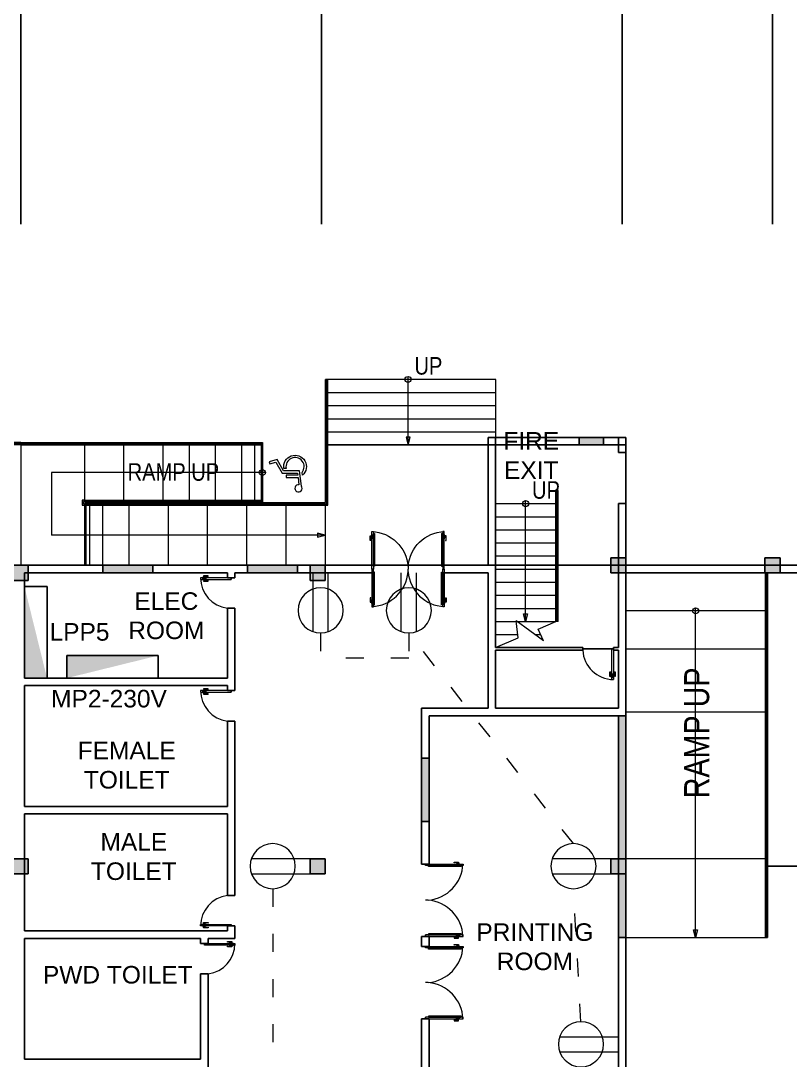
# Model space of a CAD drawing. Header units: millimetres. Extents: x 3339 to 2017737, y 4955 to 2748989.
# Drawn here: x 1205226 to 1220578, y 1291840 to 1312567 of the extents above; entities that cross this region are included whole.
import ezdxf

# ---------------------------------------------------------------- set-up
doc = ezdxf.new("R2010")
doc.units = ezdxf.units.MM
doc.header["$LTSCALE"] = 30
doc.linetypes.add('ACAD_ISO03W100', pattern=[30, 12, -18])
for name, color, linetype, lineweight in [('A-DETL-GENF', 92, 'Continuous', 13), ('A-DOOR', 31, 'Continuous', 13), ('outlet', 3, 'Continuous', 13), ('power lines', 3, 'ACAD_ISO03W100', 13), ('STAIR', 1, 'Continuous', 5), ('T-WAL', 4, 'Continuous', 5)]:
    doc.layers.add(name, color=color, linetype=linetype, lineweight=lineweight)
for name, color, linetype in [('DIM LINES', 7, 'Continuous'), ('TEXT', 7, 'Continuous'), ('window', 92, 'Continuous')]:
    doc.layers.add(name, color=color, linetype=linetype)
doc.styles.add('Arial Narrow', font='ARIALN.TTF', dxfattribs={"height": 200})
doc.styles.get("Standard").update_dxf_attribs({"font": 'arial.ttf'})
doc.dimstyles.new('GREEN', dxfattribs={"dimtxt": 1000, "dimasz": 600, "dimexe": 0.18, "dimexo": 0.0625, "dimgap": 0.09, "dimtad": 2, "dimdec": 0, "dimzin": 0, "dimdsep": 46, "dimtxsty": 'Standard', "dimblk": 'ARCHTICK', "dimcen": 0.09, "dimclrd": 3, "dimclre": 3, "dimclrt": 2, "dimadec": 0, "dimazin": 0, "dimtfac": 1, "dimtdec": 0, "dimtofl": 0, "dimtmove": 0, "dimatfit": 3, "dimfxl": 1, "dimtolj": 1, "dimtzin": 0, "dimarcsym": 0})

# ---------------------------------------------------------------- blocks, each defined once
blk = doc.blocks.new('double door no base 0.5')
at = {"color": 0}
for p, q in [((62065, 59903), (62095, 59903)), ((63478, 59903), (63508, 59903))]:
    blk.add_line(p, q, dxfattribs=at)
at = {"layer": 'A-DETL-GENF'}
for p, q in [((62095, 59843), (62095, 59193)), ((62118, 59843), (62095, 59843)), ((62118, 59193), (62118, 59843)), ((63456, 59193), (63456, 59843)), ((63456, 59843), (63478, 59843)), ((63478, 59843), (63478, 59193)), ((62036, 59324), (62027, 59332)), ((62027, 59332), (62027, 59271)), ((62042, 59332), (62027, 59332)), ((62036, 59271), (62036, 59324)), ((62036, 59324), (62042, 59324)), ((62042, 59324), (62042, 59332)), ((62065, 59299), (62061, 59294)), ((62061, 59294), (62061, 59218)), ((62065, 59214), (62065, 59299)), ((63508, 59214), (63508, 59299)), ((63508, 59299), (63513, 59294)), ((63513, 59294), (63513, 59218)), ((63532, 59324), (63532, 59332)), ((63532, 59332), (63546, 59332)), ((63538, 59324), (63532, 59324)), ((63538, 59324), (63546, 59332)), ((63538, 59271), (63538, 59324)), ((63546, 59332), (63546, 59271)), ((62027, 59271), (62036, 59271)), ((62037, 59271), (62027, 59271)), ((62027, 59271), (62027, 59242)), ((62027, 59242), (62037, 59242)), ((62037, 59242), (62037, 59271)), ((62037, 59268), (62037, 59244)), ((62061, 59268), (62037, 59268)), ((62037, 59244), (62061, 59244)), ((62061, 59244), (62061, 59268)), ((62061, 59218), (62065, 59214)), ((62095, 59193), (62118, 59193)), ((63478, 59193), (63456, 59193)), ((63513, 59218), (63508, 59214)), ((63513, 59244), (63513, 59268)), ((63513, 59268), (63537, 59268)), ((63537, 59244), (63513, 59244)), ((63537, 59271), (63546, 59271)), ((63537, 59242), (63537, 59271)), ((63537, 59268), (63537, 59244)), ((63546, 59242), (63537, 59242)), ((63546, 59271), (63538, 59271)), ((63546, 59271), (63546, 59242))]:
    blk.add_line(p, q, dxfattribs=at)
at = {"layer": 'A-DOOR', "lineweight": 18}
for p, q in [((62065, 59903), (62065, 59153)), ((62065, 59903), (62095, 59903)), ((62095, 59153), (62095, 59903)), ((63478, 59153), (63478, 59903)), ((63508, 59903), (63478, 59903)), ((63508, 59903), (63508, 59153)), ((62065, 59153), (62095, 59153)), ((63508, 59153), (63478, 59153))]:
    blk.add_line(p, q, dxfattribs=at)
at = {"layer": 'A-DOOR'}
blk.add_line((62787, 59847), (62787, 59903), dxfattribs=at)
for centre, start, end in [((62030, 59913), 272.6963, 355.0387), ((63544, 59913), 184.9613, 267.3037)]:
    blk.add_arc(centre, 760, start, end, dxfattribs=at)
blk = doc.blocks.new('_ArchTick')
at = {"color": 0, "linetype": 'ByBlock', "const_width": 0.15}
blk.add_lwpolyline([(-0.5, -0.5), (0.5, 0.5)], dxfattribs=at)
blk = doc.blocks.new('*D840')
at = {"layer": 'Defpoints', "color": 0, "transparency": 16777216}
for p in [(1226224, 1324539), (1136224, 1308509), (1226224, 1301709)]:
    blk.add_point(p, dxfattribs=at)
at = {"layer": 'DIM LINES', "color": 3, "linetype": 'ByBlock', "lineweight": -2, "transparency": 16777216}
for p, q in [((1136224, 1308509), (1136224, 1324539)), ((1136224, 1324539), (1226224, 1324539)), ((1226224, 1301709), (1226224, 1324539))]:
    blk.add_line(p, q, dxfattribs=at)
at = {"layer": 'DIM LINES', "color": 3, "lineweight": -2, "transparency": 16777216, "xscale": 600, "yscale": 600, "zscale": 600, "rotation": 180}
blk.add_blockref('_ArchTick', (1136224, 1324539), dxfattribs=at)
at = {"layer": 'DIM LINES', "color": 3, "lineweight": -2, "transparency": 16777216, "xscale": 600, "yscale": 600, "zscale": 600}
blk.add_blockref('_ArchTick', (1226224, 1324539), dxfattribs=at)
at = {"layer": 'DIM LINES', "color": 2, "transparency": 16777216, "insert": (1181224, 1325050), "char_height": 1000, "attachment_point": 5}
blk.add_mtext('\\A1;90000', dxfattribs=at)
blk = doc.blocks.new('*D548')
at = {"layer": 'Defpoints', "color": 0, "transparency": 16777216}
for p in [(1205224, 1319497), (1184224, 1308509), (1205224, 1308509)]:
    blk.add_point(p, dxfattribs=at)
at = {"layer": 'DIM LINES', "color": 3, "linetype": 'ByBlock', "lineweight": -2, "transparency": 16777216}
for p, q in [((1184224, 1308509), (1184224, 1319497)), ((1184224, 1319497), (1205224, 1319497)), ((1205224, 1308509), (1205224, 1319497))]:
    blk.add_line(p, q, dxfattribs=at)
at = {"layer": 'DIM LINES', "color": 3, "lineweight": -2, "transparency": 16777216, "xscale": 600, "yscale": 600, "zscale": 600, "rotation": 180}
blk.add_blockref('_ArchTick', (1184224, 1319497), dxfattribs=at)
at = {"layer": 'DIM LINES', "color": 3, "lineweight": -2, "transparency": 16777216, "xscale": 600, "yscale": 600, "zscale": 600}
blk.add_blockref('_ArchTick', (1205224, 1319497), dxfattribs=at)
at = {"layer": 'DIM LINES', "color": 2, "transparency": 16777216, "insert": (1194724, 1320008), "char_height": 1000, "attachment_point": 5}
blk.add_mtext('\\A1;21000', dxfattribs=at)
blk = doc.blocks.new('*D549')
at = {"layer": 'Defpoints', "color": 0, "transparency": 16777216}
for p in [(1226224, 1319497), (1205224, 1308509), (1226224, 1308509)]:
    blk.add_point(p, dxfattribs=at)
at = {"layer": 'DIM LINES', "color": 3, "linetype": 'ByBlock', "lineweight": -2, "transparency": 16777216}
for p, q in [((1205224, 1308509), (1205224, 1319497)), ((1205224, 1319497), (1226224, 1319497)), ((1226224, 1308509), (1226224, 1319497))]:
    blk.add_line(p, q, dxfattribs=at)
at = {"layer": 'DIM LINES', "color": 3, "lineweight": -2, "transparency": 16777216, "xscale": 600, "yscale": 600, "zscale": 600, "rotation": 180}
blk.add_blockref('_ArchTick', (1205224, 1319497), dxfattribs=at)
at = {"layer": 'DIM LINES', "color": 3, "lineweight": -2, "transparency": 16777216, "xscale": 600, "yscale": 600, "zscale": 600}
blk.add_blockref('_ArchTick', (1226224, 1319497), dxfattribs=at)
at = {"layer": 'DIM LINES', "color": 2, "transparency": 16777216, "insert": (1215724, 1320008), "char_height": 1000, "attachment_point": 5}
blk.add_mtext('\\A1;21000', dxfattribs=at)
blk = doc.blocks.new('*D561')
at = {"layer": 'Defpoints', "color": 0, "transparency": 16777216}
for p in [(1205224, 1316217), (1199224, 1308509), (1205224, 1308509)]:
    blk.add_point(p, dxfattribs=at)
at = {"layer": 'DIM LINES', "color": 3, "linetype": 'ByBlock', "lineweight": -2, "transparency": 16777216}
for p, q in [((1199224, 1308509), (1199224, 1316217)), ((1199224, 1316217), (1205224, 1316217)), ((1205224, 1308509), (1205224, 1316217))]:
    blk.add_line(p, q, dxfattribs=at)
at = {"layer": 'DIM LINES', "color": 3, "lineweight": -2, "transparency": 16777216, "xscale": 600, "yscale": 600, "zscale": 600, "rotation": 180}
blk.add_blockref('_ArchTick', (1199224, 1316217), dxfattribs=at)
at = {"layer": 'DIM LINES', "color": 3, "lineweight": -2, "transparency": 16777216, "xscale": 600, "yscale": 600, "zscale": 600}
blk.add_blockref('_ArchTick', (1205224, 1316217), dxfattribs=at)
at = {"layer": 'DIM LINES', "color": 2, "transparency": 16777216, "insert": (1202224, 1316727), "char_height": 1000, "attachment_point": 5}
blk.add_mtext('\\A1;6000', dxfattribs=at)
blk = doc.blocks.new('*D562')
at = {"layer": 'Defpoints', "color": 0, "transparency": 16777216}
for p in [(1211224, 1316217), (1205224, 1308509), (1211224, 1308509)]:
    blk.add_point(p, dxfattribs=at)
at = {"layer": 'DIM LINES', "color": 3, "linetype": 'ByBlock', "lineweight": -2, "transparency": 16777216}
for p, q in [((1205224, 1308509), (1205224, 1316217)), ((1205224, 1316217), (1211224, 1316217)), ((1211224, 1308509), (1211224, 1316217))]:
    blk.add_line(p, q, dxfattribs=at)
at = {"layer": 'DIM LINES', "color": 3, "lineweight": -2, "transparency": 16777216, "xscale": 600, "yscale": 600, "zscale": 600, "rotation": 180}
blk.add_blockref('_ArchTick', (1205224, 1316217), dxfattribs=at)
at = {"layer": 'DIM LINES', "color": 3, "lineweight": -2, "transparency": 16777216, "xscale": 600, "yscale": 600, "zscale": 600}
blk.add_blockref('_ArchTick', (1211224, 1316217), dxfattribs=at)
at = {"layer": 'DIM LINES', "color": 2, "transparency": 16777216, "insert": (1208224, 1316727), "char_height": 1000, "attachment_point": 5}
blk.add_mtext('\\A1;6000', dxfattribs=at)
blk = doc.blocks.new('*D563')
at = {"layer": 'Defpoints', "color": 0, "transparency": 16777216}
for p in [(1217224, 1316217), (1211224, 1308509), (1217224, 1308509)]:
    blk.add_point(p, dxfattribs=at)
at = {"layer": 'DIM LINES', "color": 3, "linetype": 'ByBlock', "lineweight": -2, "transparency": 16777216}
for p, q in [((1211224, 1308509), (1211224, 1316217)), ((1211224, 1316217), (1217224, 1316217)), ((1217224, 1308509), (1217224, 1316217))]:
    blk.add_line(p, q, dxfattribs=at)
at = {"layer": 'DIM LINES', "color": 3, "lineweight": -2, "transparency": 16777216, "xscale": 600, "yscale": 600, "zscale": 600, "rotation": 180}
blk.add_blockref('_ArchTick', (1211224, 1316217), dxfattribs=at)
at = {"layer": 'DIM LINES', "color": 3, "lineweight": -2, "transparency": 16777216, "xscale": 600, "yscale": 600, "zscale": 600}
blk.add_blockref('_ArchTick', (1217224, 1316217), dxfattribs=at)
at = {"layer": 'DIM LINES', "color": 2, "transparency": 16777216, "insert": (1214224, 1316727), "char_height": 1000, "attachment_point": 5}
blk.add_mtext('\\A1;6000', dxfattribs=at)
blk = doc.blocks.new('*D564')
at = {"layer": 'Defpoints', "color": 0, "transparency": 16777216}
for p in [(1220224, 1316217), (1217224, 1308509), (1220224, 1308509)]:
    blk.add_point(p, dxfattribs=at)
at = {"layer": 'DIM LINES', "color": 3, "linetype": 'ByBlock', "lineweight": -2, "transparency": 16777216}
for p, q in [((1217224, 1308509), (1217224, 1316217)), ((1217224, 1316217), (1220224, 1316217)), ((1220224, 1308509), (1220224, 1316217))]:
    blk.add_line(p, q, dxfattribs=at)
at = {"layer": 'DIM LINES', "color": 3, "lineweight": -2, "transparency": 16777216, "xscale": 600, "yscale": 600, "zscale": 600, "rotation": 180}
blk.add_blockref('_ArchTick', (1217224, 1316217), dxfattribs=at)
at = {"layer": 'DIM LINES', "color": 3, "lineweight": -2, "transparency": 16777216, "xscale": 600, "yscale": 600, "zscale": 600}
blk.add_blockref('_ArchTick', (1220224, 1316217), dxfattribs=at)
at = {"layer": 'DIM LINES', "color": 2, "transparency": 16777216, "insert": (1218724, 1316728), "char_height": 1000, "attachment_point": 5}
blk.add_mtext('\\A1;3000', dxfattribs=at)
blk = doc.blocks.new('*D565')
at = {"layer": 'Defpoints', "color": 0, "transparency": 16777216}
for p in [(1226224, 1316217), (1220224, 1308509), (1226224, 1308509)]:
    blk.add_point(p, dxfattribs=at)
at = {"layer": 'DIM LINES', "color": 3, "linetype": 'ByBlock', "lineweight": -2, "transparency": 16777216}
for p, q in [((1220224, 1308509), (1220224, 1316217)), ((1220224, 1316217), (1226224, 1316217)), ((1226224, 1308509), (1226224, 1316217))]:
    blk.add_line(p, q, dxfattribs=at)
at = {"layer": 'DIM LINES', "color": 3, "lineweight": -2, "transparency": 16777216, "xscale": 600, "yscale": 600, "zscale": 600, "rotation": 180}
blk.add_blockref('_ArchTick', (1220224, 1316217), dxfattribs=at)
at = {"layer": 'DIM LINES', "color": 3, "lineweight": -2, "transparency": 16777216, "xscale": 600, "yscale": 600, "zscale": 600}
blk.add_blockref('_ArchTick', (1226224, 1316217), dxfattribs=at)
at = {"layer": 'DIM LINES', "color": 2, "transparency": 16777216, "insert": (1223224, 1316727), "char_height": 1000, "attachment_point": 5}
blk.add_mtext('\\A1;6000', dxfattribs=at)
blk = doc.blocks.new('*D849')
at = {"layer": 'Defpoints', "color": 0, "transparency": 16777216}
for p in [(1193149, 1301709), (1233810, 1301709), (1226224, 1238709)]:
    blk.add_point(p, dxfattribs=at)
at = {"layer": 'DIM LINES', "color": 3, "linetype": 'ByBlock', "lineweight": -2, "transparency": 16777216}
for p, q in [((1193149, 1301709), (1233810, 1301709)), ((1233810, 1238709), (1233810, 1301709)), ((1226224, 1238709), (1233810, 1238709))]:
    blk.add_line(p, q, dxfattribs=at)
at = {"layer": 'DIM LINES', "color": 3, "lineweight": -2, "transparency": 16777216, "xscale": 600, "yscale": 600, "zscale": 600}
for p, rotation in [((1233810, 1301709), 90), ((1233810, 1238709), 270)]:
    blk.add_blockref('_ArchTick', p, dxfattribs=dict(at, rotation=rotation))
at = {"layer": 'DIM LINES', "color": 2, "transparency": 16777216, "insert": (1234321, 1270209), "char_height": 1000, "attachment_point": 5, "rotation": 90}
blk.add_mtext('\\A1;63000', dxfattribs=at)
blk = doc.blocks.new('Poste with lines')
h = blk.add_hatch(color=2)
h.dxf.hatch_style = 1
h.paths.add_polyline_path([(13203, 12318), (12903, 12318), (12903, 12018), (13203, 12018)])
at = {"color": 0}
for p, q in [((12903, 12018), (12903, 12318)), ((12903, 12318), (13203, 12318)), ((13203, 12318), (13203, 12018)), ((12903, 12018), (12903, 12168)), ((12903, 12018), (13053, 12018)), ((13053, 12018), (12903, 12018)), ((13203, 12018), (12903, 12018))]:
    blk.add_line(p, q, dxfattribs=at)
blk = doc.blocks.new('slash')
at = {"layer": 'STAIR'}
for p, q in [((2543, 11669), (2695, 12018)), ((2309, 11772), (2708, 11231)), ((2173, 10818), (2370, 11270))]:
    blk.add_line(p, q, dxfattribs=at)
for points in [[(2309, 11772), (2543, 11669)], [(2370, 11270), (2708, 11231)]]:
    blk.add_lwpolyline(points, dxfattribs=at)
blk = doc.blocks.new('outet')
at = {"layer": 'outlet', "linetype": 'ByBlock'}
for p, q in [((151671, 60292), (151671, 59118)), ((151971, 60292), (151971, 59118))]:
    blk.add_line(p, q, dxfattribs=at)
blk.add_circle((151821, 59868), 450, dxfattribs=at)

msp = doc.modelspace()

# ---------------------------------------------------------------- hatches: boundary and pattern name
at = {"true_color": 0xf8d731}
h = msp.add_hatch(color=40, dxfattribs=at)
h.dxf.hatch_style = 1
h.paths.add_polyline_path([(1205299.279, 1299459.357), (1205749.279, 1299459.357), (1205299.279, 1301284.357)])
h = msp.add_hatch(color=40, dxfattribs=at)
h.dxf.hatch_style = 1
h.paths.add_polyline_path([(1206143.75, 1299909.357), (1206143.75, 1299459.357), (1207968.75, 1299909.357)])
at = {"layer": 'window'}
h = msp.add_hatch(color=256, dxfattribs=at)
h.dxf.hatch_style = 1
h.paths.add_polyline_path([(1216849.279, 1304259.357), (1216369.279, 1304259.357), (1216369.279, 1304109.357), (1216849.279, 1304109.357)])
h = msp.add_hatch(color=256, dxfattribs=at)
h.dxf.hatch_style = 1
h.paths.add_polyline_path([(1207862.589, 1301559.357), (1207862.589, 1301709.426), (1206862.589, 1301709.418), (1206862.589, 1301559.357)])
h = msp.add_hatch(color=256, dxfattribs=at)
h.dxf.hatch_style = 1
h.paths.add_polyline_path([(1210749.328, 1301709.357), (1209749.328, 1301709.357), (1209749.328, 1301559.357), (1210749.328, 1301559.357)])
h = msp.add_hatch(color=256, dxfattribs=at)
h.dxf.hatch_style = 1
h.paths.add_polyline_path([(1217299.279, 1298709.357), (1217149.279, 1298709.357), (1217149.279, 1295859.357), (1217299.279, 1295859.357)])
h.paths.add_polyline_path([(1217299.279, 1295559.357), (1217149.279, 1295559.357), (1217149.279, 1294284.357), (1217299.279, 1294284.357)])
h = msp.add_hatch(color=256, dxfattribs=at)
h.dxf.hatch_style = 1
h.paths.add_polyline_path([(1213224.279, 1297864.191), (1213224.279, 1296597.524), (1213374.279, 1296597.524), (1213374.279, 1297864.191)])

# ---------------------------------------------------------------- linework, layer by layer
at = {"color": 0}
for p, q in [((1214549.279, 1304259.357), (1214549.279, 1301709.357)), ((1214549.279, 1304259.357), (1216669.279, 1304259.357)), ((1216849.279, 1304259.357), (1216369.279, 1304259.357)), ((1216849.279, 1304259.357), (1217299.279, 1304259.357)), ((1217149.279, 1304259.357), (1216849.279, 1304259.357)), ((1217299.279, 1304109.357), (1217299.279, 1304259.357)), ((1214699.279, 1304109.357), (1214699.279, 1301709.357)), ((1214699.279, 1304109.357), (1216849.279, 1304109.357)), ((1216849.279, 1304109.357), (1217149.279, 1304109.357)), ((1217149.279, 1304109.357), (1217149.279, 1303959.357)), ((1217149.279, 1303959.357), (1217299.279, 1303959.357)), ((1217299.279, 1303959.357), (1217299.279, 1304109.357)), ((1217299.279, 1301709.357), (1217299.279, 1303959.357)), ((1217149.279, 1302939.913), (1217299.279, 1302939.913)), ((1217149.279, 1300067.691), (1217149.279, 1302939.913)), ((1198219.969, 1301709.355), (1212231.829, 1301709.457)), ((1212231.829, 1301709.378), (1209424.279, 1301709.357)), ((1214549.279, 1301709.357), (1213674.829, 1301709.357)), ((1213945.779, 1301709.357), (1214249.279, 1301709.357)), ((1214249.279, 1301709.357), (1213945.779, 1301709.357)), ((1214249.279, 1301709.357), (1213945.779, 1301709.357)), ((1214699.279, 1301709.357), (1214699.279, 1300067.691)), ((1217149.279, 1301859.357), (1217149.279, 1301559.357)), ((1217299.279, 1301859.357), (1217299.279, 1301709.357)), ((1217299.279, 1301709.357), (1226224.279, 1301709.357)), ((1220224.279, 1301709.357), (1217299.279, 1301709.357)), ((1226224.279, 1301709.357), (1217299.279, 1301709.357)), ((1226224.279, 1301709.357), (1217299.279, 1301709.357)), ((1226224.279, 1301709.357), (1217299.279, 1301709.357)), ((1226224.279, 1301709.357), (1220224.279, 1301709.357)), ((1205299.279, 1301559.357), (1209349.279, 1301559.357)), ((1205299.279, 1299459.357), (1205299.279, 1301559.357)), ((1209349.279, 1301559.357), (1209349.279, 1301459.357)), ((1209424.279, 1301459.357), (1209349.279, 1301459.357)), ((1209349.279, 1301459.357), (1209499.279, 1301459.357)), ((1209424.279, 1301459.357), (1209424.279, 1301429.357)), ((1209499.279, 1301559.357), (1212231.829, 1301559.338)), ((1209499.279, 1301559.357), (1209499.279, 1301459.357)), ((1213674.829, 1301559.364), (1214549.279, 1301559.357)), ((1214549.279, 1301559.357), (1214549.279, 1298859.357)), ((1217299.279, 1301559.357), (1226224.279, 1301559.357)), ((1217299.279, 1298709.357), (1217299.279, 1301559.357)), ((1214699.279, 1301409.357), (1214699.279, 1300067.691)), ((1209349.279, 1300853.482), (1209349.279, 1299459.357)), ((1209349.279, 1300853.482), (1209499.279, 1300853.482)), ((1209499.279, 1300853.482), (1209499.279, 1299209.357)), ((1214699.279, 1300067.691), (1216439.291, 1300067.691)), ((1214699.279, 1300017.691), (1214699.279, 1298859.357)), ((1214699.279, 1300017.691), (1214699.279, 1298859.357)), ((1214699.279, 1300017.691), (1216439.291, 1300017.691)), ((1216439.291, 1300017.691), (1216439.291, 1300067.691)), ((1216439.291, 1300042.691), (1217049.279, 1300042.691)), ((1217049.279, 1300067.691), (1217149.279, 1300067.691)), ((1217049.279, 1300017.691), (1217049.279, 1300067.691)), ((1217049.279, 1300017.691), (1217149.279, 1300017.691)), ((1217149.279, 1300017.691), (1217049.279, 1300017.691)), ((1217149.279, 1298859.357), (1217149.279, 1300017.691)), ((1209349.279, 1299459.357), (1205299.279, 1299459.357)), ((1205299.279, 1296901.024), (1205299.279, 1299309.357)), ((1209349.279, 1299309.357), (1205299.279, 1299309.357)), ((1209349.279, 1299309.357), (1209349.279, 1299209.357)), ((1209424.279, 1299209.357), (1209349.279, 1299209.357)), ((1209349.279, 1299209.357), (1209499.279, 1299209.357)), ((1209424.279, 1299209.357), (1209424.279, 1299179.357)), ((1213224.279, 1298859.357), (1213224.279, 1295752.357)), ((1214249.279, 1298859.357), (1213224.279, 1298859.357)), ((1214549.279, 1298859.357), (1214249.279, 1298859.357)), ((1217149.279, 1298859.357), (1214699.279, 1298859.357)), ((1214699.279, 1298859.357), (1217149.279, 1298859.357)), ((1209349.279, 1298603.482), (1209349.279, 1296901.024)), ((1209349.279, 1298603.482), (1209499.279, 1298603.482)), ((1209499.279, 1298603.482), (1209499.279, 1295123.566)), ((1213374.279, 1298709.357), (1213374.279, 1295752.357)), ((1217149.279, 1298709.357), (1213374.279, 1298709.357)), ((1213374.279, 1298709.357), (1213374.279, 1295752.357)), ((1214549.279, 1298709.357), (1217149.279, 1298709.357)), ((1214699.279, 1298709.357), (1217149.279, 1298709.357)), ((1217149.279, 1298709.357), (1217149.279, 1289709.357)), ((1217299.279, 1298709.357), (1217299.279, 1289559.357)), ((1209349.279, 1296901.024), (1205299.279, 1296901.024)), ((1205299.279, 1294417.691), (1205299.279, 1296751.024)), ((1209349.279, 1296751.024), (1205299.279, 1296751.024)), ((1209349.279, 1296751.024), (1209349.279, 1295123.566)), ((1213374.279, 1295752.357), (1213224.279, 1295752.357)), ((1225925.899, 1295709.357), (1220125.899, 1295709.357)), ((1209349.279, 1295123.566), (1209499.279, 1295123.566)), ((1209349.279, 1294417.691), (1205299.279, 1294417.691)), ((1209349.279, 1294517.691), (1209349.279, 1294417.691)), ((1209424.279, 1294517.691), (1209349.279, 1294517.691)), ((1209349.279, 1294517.691), (1209499.279, 1294517.691)), ((1209424.279, 1294547.691), (1209424.279, 1294517.691)), ((1209424.279, 1294547.691), (1209424.279, 1294517.691)), ((1209499.279, 1294517.691), (1209499.279, 1294267.691)), ((1205299.279, 1291859.357), (1205299.279, 1294267.691)), ((1208813.779, 1294267.691), (1205299.279, 1294267.691)), ((1208813.779, 1294267.691), (1208813.779, 1294167.691)), ((1209499.279, 1294267.691), (1208963.779, 1294267.691)), ((1208963.779, 1294267.691), (1208963.779, 1294167.691)), ((1208963.779, 1294267.691), (1208963.779, 1294167.691)), ((1213224.279, 1294309.357), (1213224.279, 1294109.357)), ((1213299.279, 1294309.357), (1213224.279, 1294309.357)), ((1213224.279, 1294309.357), (1213224.279, 1294109.357)), ((1213374.279, 1294309.357), (1213299.279, 1294309.357)), ((1213374.279, 1294309.357), (1213374.279, 1294109.357)), ((1213374.279, 1294109.357), (1213374.279, 1294309.357)), ((1213374.279, 1294309.357), (1213374.279, 1294209.357)), ((1208963.779, 1294167.691), (1208813.779, 1294167.691)), ((1208888.779, 1294167.691), (1208888.779, 1294137.691)), ((1208888.779, 1294137.691), (1208888.779, 1294167.691)), ((1208888.779, 1294137.691), (1208888.779, 1294167.691)), ((1213224.279, 1294109.357), (1213374.279, 1294109.357)), ((1208813.779, 1293561.815), (1208813.779, 1291859.357)), ((1208963.779, 1293561.815), (1208813.779, 1293561.815)), ((1208963.779, 1293561.815), (1208963.779, 1291709.357)), ((1213374.279, 1293389.695), (1213374.279, 1293386.02)), ((1213224.279, 1292666.357), (1213224.279, 1289559.357)), ((1213374.279, 1292666.357), (1213224.279, 1292666.357)), ((1213374.279, 1292666.357), (1213374.279, 1289709.357)), ((1208813.779, 1291859.357), (1205299.279, 1291859.357)), ((1208813.779, 1291859.357), (1205299.279, 1291859.357))]:
    msp.add_line(p, q, dxfattribs=at)
for p, q in [((1214699.279, 1304109.357), (1214699.279, 1304259.357)), ((1214699.279, 1304259.357), (1214699.279, 1304109.357)), ((1217149.279, 1304109.357), (1217149.279, 1304259.357)), ((1214699.279, 1304109.357), (1214549.279, 1304109.357)), ((1217149.279, 1304109.357), (1217299.279, 1304109.357)), ((1214699.279, 1303201.024), (1214699.279, 1300067.691)), ((1206862.589, 1301709.357), (1206862.589, 1301559.357)), ((1207862.589, 1301559.357), (1207862.589, 1301709.357)), ((1209749.328, 1301709.357), (1209749.328, 1301559.357)), ((1210749.328, 1301559.357), (1210749.328, 1301709.357)), ((1205375.899, 1301559.357), (1209349.279, 1301559.357)), ((1207362.589, 1301559.357), (1207862.589, 1301559.357)), ((1209499.279, 1301559.357), (1210999.377, 1301559.357)), ((1205299.279, 1301284.357), (1205299.279, 1299459.357)), ((1205299.279, 1301284.357), (1205749.279, 1301284.357)), ((1205749.279, 1301284.357), (1205749.279, 1299459.357)), ((1207968.75, 1299909.357), (1206143.75, 1299909.357)), ((1206143.75, 1299909.357), (1206143.75, 1299459.357)), ((1207968.75, 1299909.357), (1207968.75, 1299459.357)), ((1205299.279, 1299459.357), (1205749.279, 1299459.357)), ((1206143.75, 1299459.357), (1205749.279, 1299459.357)), ((1207968.75, 1299459.357), (1206143.75, 1299459.357))]:
    msp.add_line(p, q)
at = {"layer": 'A-DETL-GENF'}
for p, q in [((1208850.679, 1301464.12), (1208845.917, 1301459.357)), ((1208845.917, 1301459.357), (1208931.642, 1301459.357)), ((1208926.879, 1301464.12), (1208850.679, 1301464.12)), ((1208903.067, 1301497.457), (1208874.492, 1301497.457)), ((1208874.492, 1301497.457), (1208874.492, 1301487.932)), ((1208874.492, 1301487.932), (1208903.067, 1301487.932)), ((1208900.686, 1301487.932), (1208876.873, 1301487.932)), ((1208876.873, 1301487.932), (1208876.873, 1301464.12)), ((1208876.873, 1301464.12), (1208900.686, 1301464.12)), ((1208900.686, 1301464.12), (1208900.686, 1301487.932)), ((1208964.872, 1301497.457), (1208903.067, 1301497.457)), ((1208903.067, 1301497.457), (1208903.067, 1301488.872)), ((1208903.067, 1301487.932), (1208903.067, 1301497.457)), ((1208903.067, 1301488.872), (1208955.981, 1301488.872)), ((1208931.642, 1301459.357), (1208926.879, 1301464.12)), ((1208955.981, 1301488.872), (1208964.567, 1301497.457)), ((1208955.981, 1301488.872), (1208955.981, 1301483.087)), ((1208955.981, 1301483.087), (1208964.872, 1301483.087)), ((1208964.872, 1301483.087), (1208964.872, 1301497.457)), ((1208845.917, 1301429.357), (1208850.679, 1301424.595)), ((1208931.642, 1301429.357), (1208845.917, 1301429.357)), ((1208850.679, 1301424.595), (1208926.879, 1301424.595)), ((1208903.067, 1301400.782), (1208874.492, 1301400.782)), ((1208874.492, 1301400.782), (1208874.492, 1301391.257)), ((1208874.492, 1301391.257), (1208903.067, 1301391.257)), ((1208900.686, 1301424.595), (1208876.873, 1301424.595)), ((1208876.873, 1301424.595), (1208876.873, 1301400.782)), ((1208876.873, 1301400.782), (1208900.686, 1301400.782)), ((1208900.686, 1301400.782), (1208900.686, 1301424.595)), ((1208903.067, 1301391.257), (1208903.067, 1301400.782)), ((1208955.981, 1301399.843), (1208903.067, 1301399.843)), ((1208903.067, 1301399.843), (1208903.067, 1301391.257)), ((1208903.067, 1301391.257), (1208964.872, 1301391.257)), ((1208926.879, 1301424.595), (1208931.642, 1301429.357)), ((1208964.872, 1301405.628), (1208955.981, 1301405.628)), ((1208955.981, 1301405.628), (1208955.981, 1301399.843)), ((1208955.981, 1301399.843), (1208964.567, 1301391.257)), ((1208964.872, 1301391.257), (1208964.872, 1301405.628)), ((1216981.179, 1299583.284), (1216995.55, 1299583.284)), ((1216981.179, 1299521.478), (1216981.179, 1299583.284)), ((1216989.765, 1299574.393), (1216981.179, 1299582.978)), ((1216989.765, 1299521.478), (1216981.179, 1299521.478)), ((1216981.179, 1299492.903), (1216981.179, 1299521.478)), ((1216981.179, 1299521.478), (1216990.704, 1299521.478)), ((1216990.704, 1299492.903), (1216981.179, 1299492.903)), ((1216995.55, 1299574.393), (1216989.765, 1299574.393)), ((1216989.765, 1299574.393), (1216989.765, 1299521.478)), ((1216990.704, 1299521.478), (1216990.704, 1299492.903)), ((1216990.704, 1299519.097), (1217014.517, 1299519.097)), ((1216990.704, 1299495.285), (1216990.704, 1299519.097)), ((1217014.517, 1299495.285), (1216990.704, 1299495.285)), ((1216995.55, 1299583.284), (1216995.55, 1299574.393)), ((1217014.517, 1299545.291), (1217019.279, 1299550.053)), ((1217014.517, 1299469.091), (1217014.517, 1299545.291)), ((1217014.517, 1299519.097), (1217014.517, 1299495.285)), ((1217019.279, 1299464.328), (1217014.517, 1299469.091)), ((1217019.279, 1299550.053), (1217019.279, 1299464.328)), ((1217049.279, 1299464.328), (1217049.279, 1299550.053)), ((1217049.279, 1299550.053), (1217054.042, 1299545.291)), ((1217054.042, 1299469.091), (1217049.279, 1299464.328)), ((1217054.042, 1299545.291), (1217054.042, 1299469.091)), ((1217054.042, 1299495.285), (1217054.042, 1299519.097)), ((1217054.042, 1299519.097), (1217077.854, 1299519.097)), ((1217077.854, 1299495.285), (1217054.042, 1299495.285)), ((1217073.009, 1299574.393), (1217073.009, 1299583.284)), ((1217073.009, 1299583.284), (1217087.379, 1299583.284)), ((1217078.794, 1299574.393), (1217073.009, 1299574.393)), ((1217077.854, 1299521.478), (1217087.379, 1299521.478)), ((1217077.854, 1299492.903), (1217077.854, 1299521.478)), ((1217077.854, 1299519.097), (1217077.854, 1299495.285)), ((1217087.379, 1299492.903), (1217077.854, 1299492.903)), ((1217078.794, 1299574.393), (1217087.379, 1299582.978)), ((1217078.794, 1299521.478), (1217078.794, 1299574.393)), ((1217087.379, 1299521.478), (1217078.794, 1299521.478)), ((1217087.379, 1299583.284), (1217087.379, 1299521.478)), ((1217087.379, 1299521.478), (1217087.379, 1299492.903)), ((1208850.679, 1299214.12), (1208845.917, 1299209.357)), ((1208845.917, 1299209.357), (1208931.642, 1299209.357)), ((1208845.917, 1299179.357), (1208850.679, 1299174.595)), ((1208931.642, 1299179.357), (1208845.917, 1299179.357)), ((1208926.879, 1299214.12), (1208850.679, 1299214.12)), ((1208850.679, 1299174.595), (1208926.879, 1299174.595)), ((1208903.067, 1299247.457), (1208874.492, 1299247.457)), ((1208874.492, 1299247.457), (1208874.492, 1299237.932)), ((1208874.492, 1299237.932), (1208903.067, 1299237.932)), ((1208900.686, 1299237.932), (1208876.873, 1299237.932)), ((1208876.873, 1299237.932), (1208876.873, 1299214.12)), ((1208876.873, 1299214.12), (1208900.686, 1299214.12)), ((1208900.686, 1299174.595), (1208876.873, 1299174.595)), ((1208876.873, 1299174.595), (1208876.873, 1299150.782)), ((1208900.686, 1299214.12), (1208900.686, 1299237.932)), ((1208900.686, 1299150.782), (1208900.686, 1299174.595)), ((1208964.872, 1299247.457), (1208903.067, 1299247.457)), ((1208903.067, 1299247.457), (1208903.067, 1299238.872)), ((1208903.067, 1299237.932), (1208903.067, 1299247.457)), ((1208903.067, 1299238.872), (1208955.981, 1299238.872)), ((1208931.642, 1299209.357), (1208926.879, 1299214.12)), ((1208926.879, 1299174.595), (1208931.642, 1299179.357)), ((1208955.981, 1299238.872), (1208964.567, 1299247.457)), ((1208955.981, 1299238.872), (1208955.981, 1299233.087)), ((1208955.981, 1299233.087), (1208964.872, 1299233.087)), ((1208964.872, 1299233.087), (1208964.872, 1299247.457)), ((1208903.067, 1299150.782), (1208874.492, 1299150.782)), ((1208874.492, 1299150.782), (1208874.492, 1299141.257)), ((1208874.492, 1299141.257), (1208903.067, 1299141.257)), ((1208876.873, 1299150.782), (1208900.686, 1299150.782)), ((1208903.067, 1299141.257), (1208903.067, 1299150.782)), ((1208955.981, 1299149.843), (1208903.067, 1299149.843)), ((1208903.067, 1299149.843), (1208903.067, 1299141.257)), ((1208903.067, 1299141.257), (1208964.872, 1299141.257)), ((1208964.872, 1299155.628), (1208955.981, 1299155.628)), ((1208955.981, 1299155.628), (1208955.981, 1299149.843)), ((1208955.981, 1299149.843), (1208964.567, 1299141.257)), ((1208964.872, 1299141.257), (1208964.872, 1299155.628)), ((1208845.917, 1294547.691), (1208850.679, 1294552.453)), ((1208931.642, 1294547.691), (1208845.917, 1294547.691)), ((1208845.917, 1294517.691), (1208931.642, 1294517.691)), ((1208850.679, 1294512.928), (1208845.917, 1294517.691)), ((1208850.679, 1294552.453), (1208926.879, 1294552.453)), ((1208926.879, 1294512.928), (1208850.679, 1294512.928)), ((1208874.492, 1294576.266), (1208874.492, 1294585.791)), ((1208874.492, 1294585.791), (1208903.067, 1294585.791)), ((1208903.067, 1294576.266), (1208874.492, 1294576.266)), ((1208874.492, 1294479.591), (1208874.492, 1294489.116)), ((1208874.492, 1294489.116), (1208903.067, 1294489.116)), ((1208903.067, 1294479.591), (1208874.492, 1294479.591)), ((1208876.873, 1294552.453), (1208876.873, 1294576.266)), ((1208876.873, 1294576.266), (1208900.686, 1294576.266)), ((1208900.686, 1294552.453), (1208876.873, 1294552.453)), ((1208876.873, 1294489.116), (1208876.873, 1294512.928)), ((1208876.873, 1294512.928), (1208900.686, 1294512.928)), ((1208900.686, 1294489.116), (1208876.873, 1294489.116)), ((1208900.686, 1294576.266), (1208900.686, 1294552.453)), ((1208900.686, 1294512.928), (1208900.686, 1294489.116)), ((1208903.067, 1294577.205), (1208903.067, 1294585.791)), ((1208903.067, 1294585.791), (1208964.872, 1294585.791)), ((1208903.067, 1294585.791), (1208903.067, 1294576.266)), ((1208955.981, 1294577.205), (1208903.067, 1294577.205)), ((1208903.067, 1294489.116), (1208903.067, 1294479.591)), ((1208903.067, 1294479.591), (1208903.067, 1294488.176)), ((1208903.067, 1294488.176), (1208955.981, 1294488.176)), ((1208964.872, 1294479.591), (1208903.067, 1294479.591)), ((1208926.879, 1294552.453), (1208931.642, 1294547.691)), ((1208931.642, 1294517.691), (1208926.879, 1294512.928)), ((1208955.981, 1294577.205), (1208964.567, 1294585.791)), ((1208955.981, 1294571.42), (1208955.981, 1294577.205)), ((1208964.872, 1294571.42), (1208955.981, 1294571.42)), ((1208955.981, 1294488.176), (1208955.981, 1294493.961)), ((1208955.981, 1294493.961), (1208964.872, 1294493.961)), ((1208955.981, 1294488.176), (1208964.567, 1294479.591)), ((1208964.872, 1294585.791), (1208964.872, 1294571.42)), ((1208964.872, 1294493.961), (1208964.872, 1294479.591)), ((1209348.187, 1294205.791), (1209409.992, 1294205.791)), ((1209348.187, 1294191.42), (1209348.187, 1294205.791)), ((1209357.077, 1294197.205), (1209348.492, 1294205.791)), ((1209409.992, 1294197.205), (1209357.077, 1294197.205)), ((1209357.077, 1294197.205), (1209357.077, 1294191.42)), ((1209409.992, 1294205.791), (1209409.992, 1294197.205)), ((1209409.992, 1294196.266), (1209409.992, 1294205.791)), ((1209409.992, 1294205.791), (1209438.567, 1294205.791)), ((1209438.567, 1294196.266), (1209409.992, 1294196.266)), ((1209412.373, 1294196.266), (1209436.186, 1294196.266)), ((1209412.373, 1294172.453), (1209412.373, 1294196.266)), ((1209436.186, 1294196.266), (1209436.186, 1294172.453)), ((1209438.567, 1294205.791), (1209438.567, 1294196.266)), ((1209357.077, 1294191.42), (1209348.187, 1294191.42)), ((1209348.187, 1294099.591), (1209348.187, 1294113.961)), ((1209348.187, 1294113.961), (1209357.077, 1294113.961)), ((1209409.992, 1294099.591), (1209348.187, 1294099.591)), ((1209357.077, 1294108.176), (1209348.492, 1294099.591)), ((1209357.077, 1294113.961), (1209357.077, 1294108.176)), ((1209357.077, 1294108.176), (1209409.992, 1294108.176)), ((1209381.417, 1294167.691), (1209386.179, 1294172.453)), ((1209467.142, 1294167.691), (1209381.417, 1294167.691)), ((1209386.179, 1294132.928), (1209381.417, 1294137.691)), ((1209381.417, 1294137.691), (1209467.142, 1294137.691)), ((1209386.179, 1294172.453), (1209462.379, 1294172.453)), ((1209462.379, 1294132.928), (1209386.179, 1294132.928)), ((1209409.992, 1294109.116), (1209438.567, 1294109.116)), ((1209409.992, 1294099.591), (1209409.992, 1294109.116)), ((1209409.992, 1294108.176), (1209409.992, 1294099.591)), ((1209438.567, 1294099.591), (1209409.992, 1294099.591)), ((1209436.186, 1294172.453), (1209412.373, 1294172.453)), ((1209412.373, 1294109.116), (1209412.373, 1294132.928)), ((1209412.373, 1294132.928), (1209436.186, 1294132.928)), ((1209436.186, 1294109.116), (1209412.373, 1294109.116)), ((1209436.186, 1294132.928), (1209436.186, 1294109.116)), ((1209438.567, 1294109.116), (1209438.567, 1294099.591)), ((1209462.379, 1294172.453), (1209467.142, 1294167.691)), ((1209467.142, 1294137.691), (1209462.379, 1294132.928))]:
    msp.add_line(p, q, dxfattribs=at)
at = {"layer": 'A-DOOR', "lineweight": 18}
for p, q in [((1209424.279, 1301459.357), (1208813.779, 1301459.357)), ((1208813.779, 1301459.357), (1208813.779, 1301429.357)), ((1209424.279, 1301429.357), (1209424.279, 1301459.357)), ((1208813.779, 1301429.357), (1209424.279, 1301429.357)), ((1217019.279, 1300042.691), (1217049.279, 1300042.691)), ((1217019.279, 1299432.191), (1217019.279, 1300042.691)), ((1217049.279, 1300042.691), (1217049.279, 1299432.191)), ((1217049.279, 1299432.191), (1217019.279, 1299432.191)), ((1209424.279, 1299209.357), (1208813.779, 1299209.357)), ((1208813.779, 1299209.357), (1208813.779, 1299179.357)), ((1208813.779, 1299179.357), (1209424.279, 1299179.357)), ((1209424.279, 1299179.357), (1209424.279, 1299209.357)), ((1208813.779, 1294517.691), (1208813.779, 1294547.691)), ((1208813.779, 1294547.691), (1209424.279, 1294547.691)), ((1209424.279, 1294517.691), (1208813.779, 1294517.691)), ((1209424.279, 1294547.691), (1209424.279, 1294517.691)), ((1208888.779, 1294137.691), (1208888.779, 1294167.691)), ((1208888.779, 1294167.691), (1209499.279, 1294167.691)), ((1209499.279, 1294137.691), (1208888.779, 1294137.691)), ((1209499.279, 1294167.691), (1209499.279, 1294137.691))]:
    msp.add_line(p, q, dxfattribs=at)
at = {"layer": 'A-DOOR'}
for centre, start, end in [((1209424.279, 1301459.357), 180, 262.94338), ((1217049.279, 1300042.691), 182.3469208, 270), ((1209424.279, 1299209.357), 180, 262.94338), ((1209424.279, 1294517.691), 97.05662, 180), ((1208888.779, 1294167.691), 277.05662, 0)]:
    msp.add_arc(centre, 610.5, start, end, dxfattribs=at)
at = {"layer": 'power lines'}
for p, q in [((1211207.72, 1300359.344), (1211207.72, 1299859.344)), ((1216252.519, 1296159.357), (1212968.231, 1300359.344)), ((1212968.231, 1300359.344), (1212968.231, 1299859.344)), ((1212968.231, 1299859.344), (1211207.72, 1299859.344)), ((1210252.519, 1295259.357), (1210254.773, 1290959.357)), ((1216402.519, 1292608.08), (1216252.519, 1295259.357))]:
    msp.add_line(p, q, dxfattribs=at)
at = {"layer": 'STAIR'}
for p, q in [((1214702.519, 1305414.913), (1211304.139, 1305414.913)), ((1211304.139, 1302959.357), (1211304.139, 1305414.913)), ((1211329.139, 1302934.357), (1211329.139, 1305414.913)), ((1211354.139, 1302909.357), (1211354.139, 1305414.913)), ((1205225.899, 1304109.357), (1205225.899, 1301709.357)), ((1205225.899, 1304109.357), (1205225.899, 1301709.357)), ((1206500.899, 1303009.357), (1206500.899, 1304109.357)), ((1214552.519, 1304109.357), (1211354.139, 1304109.357)), ((1215949.279, 1303201.024), (1215899.279, 1303201.024)), ((1206500.899, 1303009.357), (1206450.899, 1303009.357)), ((1206450.899, 1303009.357), (1206450.899, 1302909.357)), ((1206450.899, 1302909.357), (1206500.899, 1302909.357)), ((1206500.899, 1302984.357), (1206475.899, 1302984.357)), ((1206475.899, 1302984.357), (1206475.899, 1302934.357)), ((1206475.899, 1302934.357), (1206500.899, 1302934.357)), ((1206500.899, 1301709.357), (1206500.899, 1302909.357)), ((1211304.139, 1301709.357), (1211304.139, 1302909.357)), ((1220075.899, 1301559.357), (1220075.899, 1294284.357)), ((1220075.899, 1301559.357), (1220075.899, 1300042.691)), ((1220100.899, 1301559.357), (1220100.899, 1294284.357)), ((1220125.899, 1301559.357), (1220125.899, 1294284.357)), ((1220075.899, 1300801.024), (1217302.519, 1300801.024)), ((1215550.625, 1300438.184), (1215899.279, 1300589.913)), ((1215949.279, 1300589.913), (1215899.279, 1300589.913)), ((1214699.279, 1300067.691), (1215151.182, 1300264.352)), ((1217302.519, 1300042.691), (1220075.899, 1300042.691)), ((1217302.519, 1298784.357), (1220075.899, 1298784.357)), ((1217302.519, 1295859.357), (1220075.899, 1295859.357)), ((1217302.519, 1294284.357), (1220125.899, 1294284.357))]:
    msp.add_line(p, q, dxfattribs=at)
at = {"layer": 'STAIR', "color": 1}
for p, q in [((1212953.329, 1304109.357), (1212953.329, 1305475.292)), ((1212995.294, 1304262.755), (1212914.53, 1304262.755)), ((1212914.53, 1304262.755), (1212953.329, 1304109.357)), ((1212953.329, 1304109.357), (1212995.294, 1304262.755)), ((1210105.723, 1303559.357), (1205838.399, 1303559.357)), ((1205838.399, 1303559.357), (1205838.399, 1302310.914)), ((1215299.279, 1300589.913), (1215299.279, 1303000.292)), ((1211298.448, 1302310.914), (1205838.399, 1302310.914)), ((1211298.448, 1302310.914), (1211145.05, 1302352.879)), ((1211145.05, 1302352.879), (1211145.05, 1302272.115)), ((1211145.05, 1302272.115), (1211298.448, 1302310.914)), ((1218689.209, 1294284.357), (1218689.209, 1300861.404)), ((1215299.279, 1300589.913), (1215257.314, 1300743.311)), ((1215257.314, 1300743.311), (1215338.079, 1300743.311)), ((1215338.079, 1300743.311), (1215299.279, 1300589.913)), ((1218689.209, 1294284.357), (1218647.244, 1294437.755)), ((1218647.244, 1294437.755), (1218728.009, 1294437.755)), ((1218728.009, 1294437.755), (1218689.209, 1294284.357))]:
    msp.add_line(p, q, dxfattribs=at)
at = {"layer": 'STAIR', "color": 244, "linetype": 'ByBlock', "true_color": 0x991b1e}
for p, q in [((1206500.899, 1303009.357), (1206500.899, 1304109.357)), ((1207284.233, 1303009.357), (1207284.233, 1304109.357)), ((1208067.566, 1303009.357), (1208067.566, 1304109.357)), ((1208589.788, 1303009.357), (1208589.788, 1304109.357)), ((1209112.01, 1303009.357), (1209112.01, 1304109.357)), ((1209634.233, 1303009.357), (1209634.233, 1304109.357)), ((1209895.344, 1303009.357), (1209895.344, 1304109.357)), ((1214699.279, 1300067.691), (1214699.279, 1303201.024)), ((1215899.279, 1300589.913), (1215899.279, 1303201.024)), ((1215924.279, 1300589.913), (1215924.279, 1303201.024)), ((1215949.279, 1300589.913), (1215949.279, 1303201.024)), ((1206604.139, 1301709.357), (1206604.139, 1302909.357)), ((1206865.25, 1301709.357), (1206865.25, 1302909.357)), ((1207387.473, 1301709.357), (1207387.473, 1302909.357)), ((1208170.806, 1301709.357), (1208170.806, 1302909.357)), ((1208954.139, 1301709.357), (1208954.139, 1302909.357)), ((1209737.473, 1301709.357), (1209737.473, 1302909.357)), ((1210520.806, 1301709.357), (1210520.806, 1302909.357)), ((1214699.279, 1302939.913), (1215899.279, 1302939.913)), ((1214699.279, 1302678.802), (1215899.279, 1302678.802)), ((1214699.279, 1302417.691), (1215899.279, 1302417.691)), ((1214699.279, 1302156.58), (1215899.279, 1302156.58)), ((1214699.279, 1301895.469), (1215899.279, 1301895.469)), ((1214699.279, 1301634.357), (1215899.279, 1301634.357)), ((1214699.279, 1301373.246), (1215899.279, 1301373.246)), ((1214699.279, 1301112.135), (1215899.279, 1301112.135)), ((1214699.279, 1300851.024), (1215899.279, 1300851.024)), ((1214699.279, 1300589.913), (1215113.98, 1300589.913)), ((1215129.733, 1300589.913), (1215899.279, 1300589.913)), ((1214699.279, 1300328.802), (1215143.817, 1300328.802)), ((1215483.035, 1300328.802), (1215598.227, 1300328.802))]:
    msp.add_line(p, q, dxfattribs=at)
at = {"layer": 'STAIR', "color": 0, "linetype": 'ByBlock'}
for points in [[(1210747.584, 1303548.626), (1210753.034, 1303503.602), (1210519.805, 1303503.602), (1210519.805, 1303458.579), (1210758.483, 1303458.579), (1210775.786, 1303315.638, 4.985504912), (1210824.532, 1303287.598), (1210787.486, 1303593.649), (1210469.107, 1303593.649), (1210339.219, 1303822.077), (1210184.097, 1303774.38), (1210197.329, 1303731.345), (1210317.932, 1303768.428), (1210442.916, 1303548.626)], [(1210843.669, 1303504.168), (1210836.823, 1303560.722, 1.607748101), (1210520.988, 1303638.672), (1210475.112, 1303638.672, -1.729757262)]]:
    msp.add_lwpolyline(points, format="xyb", close=True, dxfattribs=at)
at = {"layer": 'STAIR', "color": 1}
for centre in [(1212953.329, 1305414.913), (1210045.344, 1303559.357), (1215299.279, 1302939.913), (1218689.209, 1300801.024)]:
    msp.add_circle(centre, 60.379, dxfattribs=at)
at = {"layer": 'T-WAL', "color": 244, "linetype": 'ByBlock', "true_color": 0x991b1e}
for p, q in [((1214702.519, 1304109.357), (1214702.519, 1305414.913)), ((1211354.139, 1305153.802), (1214702.519, 1305153.802)), ((1211354.139, 1304892.691), (1214702.519, 1304892.691)), ((1211354.139, 1304631.58), (1214702.519, 1304631.58)), ((1211354.139, 1304370.469), (1214702.519, 1304370.469)), ((1205225.899, 1304159.357), (1200406.455, 1304159.357)), ((1205225.899, 1304159.357), (1210045.344, 1304159.357)), ((1210045.344, 1304159.357), (1210045.344, 1302959.357)), ((1205225.899, 1304134.357), (1200406.455, 1304134.357)), ((1205225.899, 1304109.357), (1200406.455, 1304109.357)), ((1205225.899, 1304134.357), (1210045.344, 1304134.357)), ((1205225.899, 1304109.357), (1210045.344, 1304109.357)), ((1210020.344, 1304109.357), (1210020.344, 1303009.357)), ((1211354.139, 1304109.357), (1214702.519, 1304109.357)), ((1206500.899, 1303009.357), (1210045.344, 1303009.357)), ((1206500.899, 1302984.357), (1210045.344, 1302984.357)), ((1206500.899, 1302959.357), (1211304.139, 1302959.357)), ((1206500.899, 1302934.357), (1211329.139, 1302934.357)), ((1206500.899, 1302909.357), (1211354.139, 1302909.357)), ((1206525.899, 1302909.357), (1206525.899, 1301709.357))]:
    msp.add_line(p, q, dxfattribs=at)
at = {"layer": 'window'}
for p, q in [((1216369.279, 1304259.357), (1216369.279, 1304109.357)), ((1216849.279, 1304259.357), (1216849.279, 1304109.357)), ((1206862.589, 1301559.357), (1206862.589, 1301709.357)), ((1207862.589, 1301709.357), (1207862.589, 1301559.357)), ((1209749.328, 1301559.357), (1209749.328, 1301709.357)), ((1210749.328, 1301709.357), (1210749.328, 1301559.357)), ((1217149.279, 1298709.357), (1217299.279, 1298709.357)), ((1213224.279, 1297864.191), (1213374.279, 1297864.191)), ((1213224.279, 1296597.524), (1213374.279, 1296597.524)), ((1217149.279, 1294284.357), (1217299.279, 1294284.357))]:
    msp.add_line(p, q, dxfattribs=at)

# ---------------------------------------------------------------- block references
at = {"color": 0, "xscale": -1, "rotation": 180.0004165749342}
msp.add_blockref('double door no base 0.5', (1150166.122, 1361537.099), dxfattribs=at)
at = {"color": 0}
for p in [(1192172.409, 1289391.247), (1198095.886, 1289391.247), (1204097.409, 1289541.247), (1207170.789, 1289541.247), (1192172.409, 1283541.247), (1198095.886, 1283541.247), (1204097.409, 1283541.247)]:
    msp.add_blockref('Poste with lines', p, dxfattribs=at)
at = {"xscale": -1}
for p, rotation in [((1059386.577, 1360677.455), 180), ((1061147.087, 1360677.455), 180), ((1270120.63, 1447530.501), 90), ((1276120.63, 1447530.501), 90), ((1276270.63, 1443979.223), 90)]:
    msp.add_blockref('outet', p, dxfattribs=dict(at, rotation=rotation))
at = {"color": 0}
for p, rotation in [((1150166.122, 1241731.557), 359.9995834250659), ((1273202.541, 1232244.086), 90.00000000001343), ((1273202.541, 1230601.086), 90.00000000001343)]:
    msp.add_blockref('double door no base 0.5', p, dxfattribs=dict(at, rotation=rotation))
at = {"layer": 'STAIR', "color": 0, "xscale": -1, "rotation": 270.0000000000028}
msp.add_blockref('slash', (1203881.168, 1297894.756), dxfattribs=at)

# ---------------------------------------------------------------- texts
at = {"layer": 'STAIR', "color": 1, "char_height": 350, "attachment_point": 1, "style": 'Arial Narrow'}
for s, width, heights, insert in [('UP', 800.09192, [136.329], (1213080.42, 1305861.484)), ('RAMP UP', 2713.47665, [253.4], (1207357.916, 1303744.794)), ('UP', 800.09192, [136.329], (1215426.37, 1303386.484))]:
    msp.add_mtext_dynamic_manual_height_columns(s, width=width, gutter_width=1, heights=heights, dxfattribs=dict(at, insert=insert))
at = {"layer": 'STAIR', "color": 1, "insert": (1218460.967, 1297062.762), "char_height": 500, "attachment_point": 1, "rotation": 90, "style": 'Arial Narrow'}
msp.add_mtext_dynamic_manual_height_columns('RAMP UP', width=2734.67667, gutter_width=1011.132, heights=[253.4], dxfattribs=at)
at = {"layer": 'TEXT', "char_height": 350, "attachment_point": 1}
for s, width, insert in [('\\pxqc;FIRE EXIT', 1254.53393, (1214783.125, 1304366.114)), ('\\pxqc;ELEC ROOM', 1661.72894, (1207299.355, 1301170.747)), ('\\pxqc;FEMALE TOILET', 3189.70598, (1205744.769, 1298191.292)), ('\\pxqc,t9;MALE TOILET', 2917.42681, (1206022.829, 1296368.434)), ('\\pxqc;PRINTING ROOM', 3290.12636, (1213838.009, 1294569.845)), ('\\pxqc,t9;PWD TOILET', 2917.42681, (1205702.445, 1293719.909))]:
    msp.add_mtext_dynamic_manual_height_columns(s, width=width, gutter_width=0, heights=[1406.025], dxfattribs=dict(at, insert=insert))
at = {"layer": 'TEXT', "color": 40, "true_color": 0xf8d731, "char_height": 350, "attachment_point": 1}
for s, insert in [('\\pxqc;LPP5', (1205978.783, 1300556.776)), ('\\pxqc;MP2-230V', (1206567.075, 1299225.362))]:
    msp.add_mtext_dynamic_manual_height_columns(s, width=837.91337, gutter_width=0, heights=[0], dxfattribs=dict(at, insert=insert))

# ---------------------------------------------------------------- dimensions: what is measured, and where the dimension line sits
at = {"layer": 'DIM LINES', "color": 0}
for base, p1, p2, picture, middle in [((1226224.279, 1324539.298), (1136224.279, 1308509.357), (1226224.279, 1301709.357), '*D840', (1181224.279, 1325049.961)), ((1205224.279, 1319497.128), (1184224.279, 1308509.357), (1205224.279, 1308509.357), '*D548', (1194724.279, 1320007.791)), ((1226224.279, 1319497.128), (1205224.279, 1308509.357), (1226224.279, 1308509.357), '*D549', (1215724.279, 1320007.791)), ((1205224.279, 1316216.53), (1199224.279, 1308509.357), (1205224.279, 1308509.357), '*D561', (1202224.279, 1316727.192)), ((1211224.279, 1316216.53), (1205224.279, 1308509.357), (1211224.279, 1308509.357), '*D562', (1208224.279, 1316727.192)), ((1217224.279, 1316216.53), (1211224.279, 1308509.357), (1217224.279, 1308509.357), '*D563', (1214224.279, 1316727.192)), ((1220224.279, 1316216.53), (1217224.279, 1308509.357), (1220224.279, 1308509.357), '*D564', (1218724.279, 1316727.534)), ((1226224.279, 1316216.53), (1220224.279, 1308509.357), (1226224.279, 1308509.357), '*D565', (1223224.279, 1316727.192))]:
    dim = msp.add_linear_dim(base=base, p1=p1, p2=p2, dimstyle='GREEN', dxfattribs=at)
    dim.commit()
    dim.dimension.update_dxf_attribs({"geometry": picture, "text_midpoint": middle})
dim = msp.add_linear_dim(base=(1233809.961, 1301709.357), p1=(1226224.279, 1238709.357), p2=(1193149.279, 1301709.357), angle=90, dimstyle='GREEN', dxfattribs=at)
dim.commit()
dim.dimension.update_dxf_attribs({"geometry": '*D849', "text_midpoint": (1234320.965, 1270209.357)})

doc.saveas('drawing.dxf')
